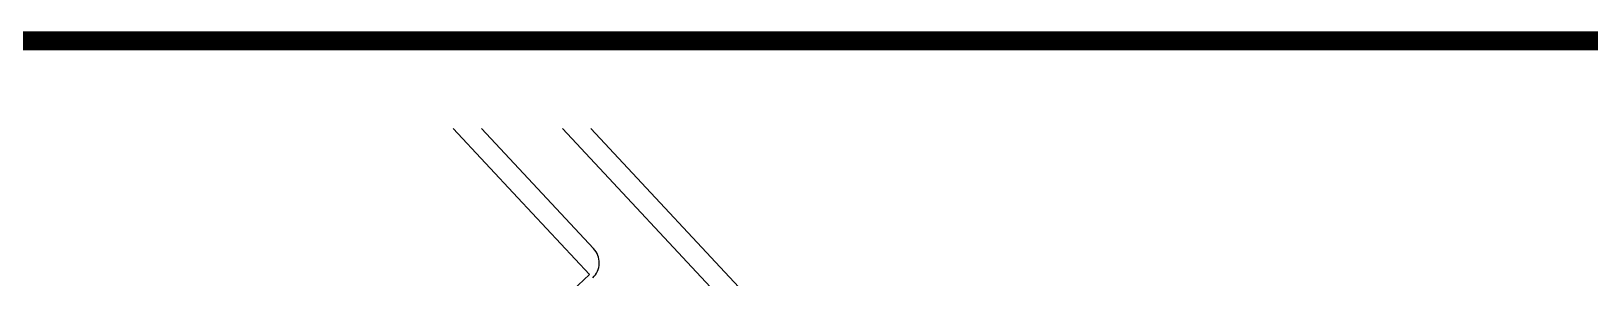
# Model space of a CAD drawing. Extents: x -34815 to 81416, y -425322 to 67478.
# Drawn here: x 676 to 7208, y -179560 to -178528 of the extents above; entities that cross this region are included whole.
import ezdxf

# ---------------------------------------------------------------- set-up
doc = ezdxf.new("R2010")
doc.units = 0
doc.header["$LTSCALE"] = 1000
doc.header["$MEASUREMENT"] = 0
doc.layers.add('坯担层', color=7, linetype='Continuous')

# ---------------------------------------------------------------- blocks, each defined once
blk = doc.blocks.new('jhjuuoiuo')
at = {"color": 9, "linetype": 'Continuous'}
for p, q in [((338048, 587574), (316149, 611012)), ((363643, 570431), (325729, 611012)), ((353099, 611012), (715639, 222973)), ((362679, 611012), (725218, 222973)), ((362283, 561633), (338048, 587574)), ((311620, 514300), (362283, 561633)), ((362283, 561633), (311620, 514300)), ((362078, 561853), (362112, 561816))]:
    blk.add_line(p, q, dxfattribs=at)
at = {"color": 9, "linetype": 'Continuous', "const_width": 40}
blk.add_lwpolyline([(362281, 561563), (362285, 561704)], dxfattribs=at)
at = {"color": 9, "linetype": 'Continuous'}
blk.add_arc((358528, 565652), 7000, 313.05417, 43.05418, dxfattribs=at)
blk = doc.blocks.new('区位图')
at = {"const_width": 100}
blk.add_lwpolyline([(170512.7, -169274.9), (170512.7, -162331.9), (160612.7, -162331.9)], dxfattribs=at)
at = {"xscale": 0.01549518806859851, "yscale": 0.01549518806859851, "zscale": 0.01549518806859851}
blk.add_blockref('jhjuuoiuo', (158999.1, -172258.5), dxfattribs=at)

msp = doc.modelspace()

# ---------------------------------------------------------------- block references
at = {"layer": '坯担层', "xscale": 0.7999999999883585, "yscale": 0.7999999999883585, "zscale": 0.7999999999883585}
msp.add_blockref('区位图', (-128674.1, -48702.1), dxfattribs=at)

doc.saveas('drawing.dxf')
